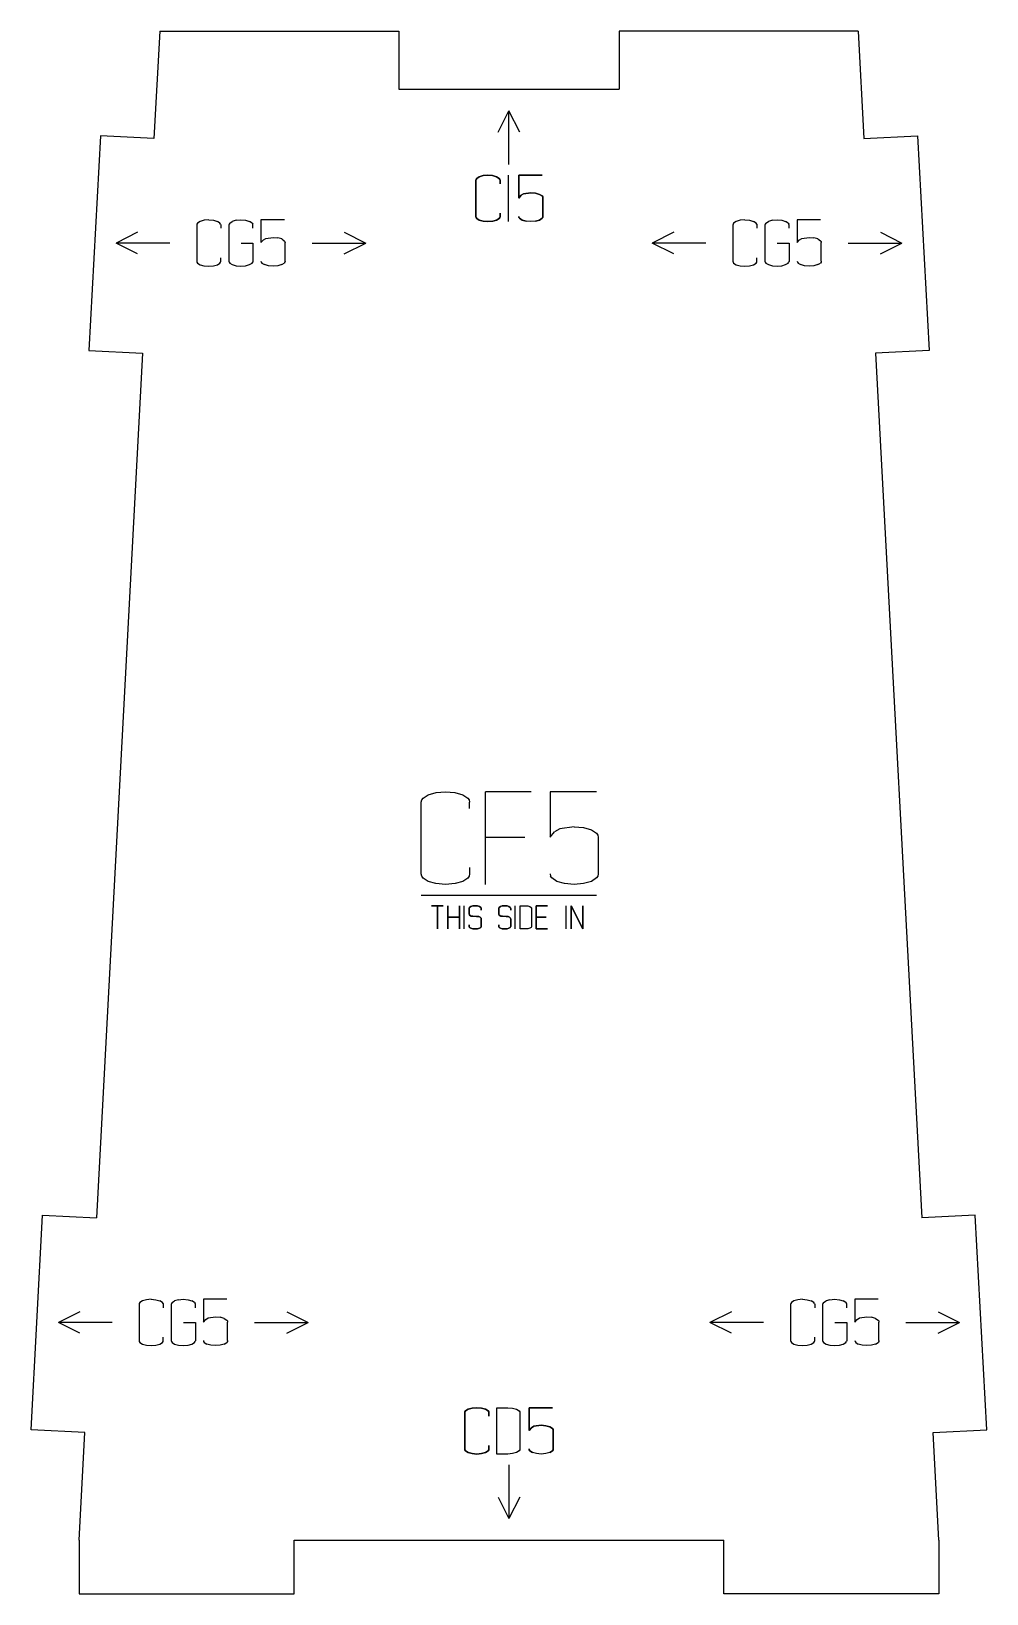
# Model space of a CAD drawing. Header units: millimetres. Extents: x 249 to 338, y -337 to -192.
import ezdxf

# ---------------------------------------------------------------- set-up
doc = ezdxf.new("R2010")
doc.units = ezdxf.units.MM
doc.layers.add('coding', color=2, linetype='Continuous')

msp = doc.modelspace()

# ---------------------------------------------------------------- linework, layer by layer
for p, q in [((261.33, -191.85), (260.79, -201.83)), ((261.33, -191.85), (283.58, -191.85)), ((283.58, -191.85), (283.58, -197.24)), ((304.08, -191.85), (304.08, -197.24)), ((326.34, -191.85), (304.08, -191.85)), ((326.34, -191.85), (326.87, -201.83)), ((283.58, -197.24), (304.08, -197.24)), ((255.8, -201.57), (254.73, -221.54)), ((260.79, -201.83), (255.8, -201.57)), ((326.87, -201.83), (331.86, -201.57)), ((331.86, -201.57), (332.93, -221.54)), ((254.73, -221.54), (259.73, -221.8)), ((259.73, -221.8), (255.43, -302.25)), ((332.93, -221.54), (327.94, -221.8)), ((327.94, -221.8), (332.24, -302.25)), ((249.37, -321.95), (250.43, -301.98)), ((250.43, -301.98), (255.43, -302.25)), ((337.23, -301.98), (332.24, -302.25)), ((338.3, -321.95), (337.23, -301.98)), ((254.36, -322.22), (249.37, -321.95)), ((253.83, -332.21), (254.36, -322.22)), ((333.3, -322.22), (338.3, -321.95)), ((333.84, -332.21), (333.3, -322.22)), ((253.83, -332.21), (253.83, -337.21)), ((273.83, -337.21), (273.83, -332.21)), ((273.83, -332.21), (313.84, -332.21)), ((313.84, -337.21), (313.84, -332.21)), ((333.84, -332.21), (333.84, -337.21)), ((253.83, -337.21), (273.83, -337.21)), ((333.84, -337.21), (313.84, -337.21))]:
    msp.add_line(p, q)
at = {"layer": 'coding'}
for p, q in [((292.83, -201.24), (293.83, -199.24)), ((293.83, -204.24), (293.83, -199.24)), ((294.83, -201.24), (293.83, -199.24)), ((290.75, -205.72), (290.77, -205.63)), ((290.77, -205.63), (290.75, -205.72)), ((290.75, -209.07), (290.75, -205.72)), ((290.75, -205.72), (290.75, -209.07)), ((290.77, -205.63), (290.83, -205.54)), ((290.83, -205.54), (290.77, -205.63)), ((290.83, -205.54), (291.07, -205.39)), ((291.07, -205.39), (290.83, -205.54)), ((291.07, -205.39), (291.43, -205.28)), ((291.43, -205.28), (291.07, -205.39)), ((291.43, -205.28), (291.87, -205.24)), ((291.87, -205.24), (291.43, -205.28)), ((291.87, -205.24), (292.31, -205.28)), ((292.31, -205.28), (291.87, -205.24)), ((292.31, -205.28), (292.67, -205.39)), ((292.67, -205.39), (292.31, -205.28)), ((292.67, -205.39), (292.92, -205.54)), ((292.92, -205.54), (292.67, -205.39)), ((292.92, -205.54), (292.98, -205.63)), ((292.98, -205.63), (292.92, -205.54)), ((292.98, -205.63), (293, -205.72)), ((293, -205.72), (292.98, -205.63)), ((293, -205.72), (293, -206.03)), ((293, -206.03), (293, -205.72)), ((293.74, -205.24), (293.74, -209.55)), ((294.74, -207.36), (294.74, -205.24)), ((294.74, -205.24), (296.91, -205.24)), ((296.91, -205.24), (294.74, -205.24)), ((294.74, -205.24), (294.74, -207.36)), ((294.96, -207.1), (294.74, -207.36)), ((294.74, -207.36), (294.96, -207.1)), ((295.19, -206.98), (294.96, -207.1)), ((294.96, -207.1), (295.19, -206.98)), ((295.86, -206.88), (295.19, -206.98)), ((295.19, -206.98), (295.86, -206.88)), ((296.31, -206.91), (295.86, -206.88)), ((295.86, -206.88), (296.31, -206.91)), ((296.67, -207.02), (296.31, -206.91)), ((296.31, -206.91), (296.67, -207.02)), ((296.91, -207.17), (296.67, -207.02)), ((296.67, -207.02), (296.91, -207.17)), ((296.97, -207.26), (296.91, -207.17)), ((296.91, -207.17), (296.97, -207.26)), ((296.99, -207.36), (296.97, -207.26)), ((296.97, -207.26), (296.99, -207.36)), ((296.99, -209.07), (296.99, -207.36)), ((296.99, -207.36), (296.99, -209.07)), ((290.77, -209.17), (290.75, -209.07)), ((290.75, -209.07), (290.77, -209.17)), ((290.83, -209.26), (290.77, -209.17)), ((290.77, -209.17), (290.83, -209.26)), ((291.07, -209.41), (290.83, -209.26)), ((290.83, -209.26), (291.07, -209.41)), ((292.92, -209.26), (292.67, -209.41)), ((292.67, -209.41), (292.92, -209.26)), ((292.98, -209.17), (292.92, -209.26)), ((292.92, -209.26), (292.98, -209.17)), ((293, -209.07), (292.98, -209.17)), ((292.98, -209.17), (293, -209.07)), ((293, -208.76), (293, -209.07)), ((293, -209.07), (293, -208.76)), ((294.76, -209.17), (294.74, -209.07)), ((294.74, -209.07), (294.76, -209.17)), ((294.82, -209.25), (294.76, -209.17)), ((294.76, -209.17), (294.82, -209.25)), ((295.06, -209.41), (294.82, -209.25)), ((294.82, -209.25), (295.06, -209.41)), ((296.67, -209.41), (296.91, -209.25)), ((296.91, -209.25), (296.67, -209.41)), ((296.91, -209.25), (296.97, -209.17)), ((296.97, -209.17), (296.91, -209.25)), ((296.97, -209.17), (296.99, -209.07)), ((296.99, -209.07), (296.97, -209.17)), ((259.27, -210.55), (257.27, -211.55)), ((264.79, -209.78), (264.77, -209.88)), ((264.77, -209.88), (264.77, -213.22)), ((264.85, -209.69), (264.79, -209.78)), ((265.08, -209.54), (264.85, -209.69)), ((265.45, -209.43), (265.08, -209.54)), ((265.89, -209.4), (265.45, -209.43)), ((265.89, -209.4), (266.32, -209.43)), ((266.32, -209.43), (266.69, -209.54)), ((266.93, -209.7), (266.69, -209.54)), ((266.99, -209.78), (266.93, -209.7)), ((266.99, -209.78), (267.01, -209.88)), ((267.01, -209.88), (267.01, -210.18)), ((267.78, -209.78), (267.76, -209.88)), ((267.76, -209.88), (267.76, -213.22)), ((267.84, -209.69), (267.78, -209.78)), ((267.84, -209.69), (268.08, -209.54)), ((268.44, -209.43), (268.08, -209.54)), ((268.44, -209.43), (268.88, -209.4)), ((268.88, -209.4), (269.32, -209.43)), ((269.32, -209.43), (269.68, -209.54)), ((269.92, -209.69), (269.68, -209.54)), ((269.92, -209.69), (269.98, -209.78)), ((270, -209.88), (269.98, -209.78)), ((270, -210.18), (270, -209.88)), ((272.93, -209.4), (270.75, -209.4)), ((270.75, -209.4), (270.75, -211.51)), ((278.5, -210.55), (280.5, -211.55)), ((291.43, -209.52), (291.07, -209.41)), ((291.07, -209.41), (291.43, -209.52)), ((291.87, -209.55), (291.43, -209.52)), ((291.43, -209.52), (291.87, -209.55)), ((292.32, -209.52), (291.87, -209.55)), ((291.87, -209.55), (292.32, -209.52)), ((292.67, -209.41), (292.32, -209.52)), ((292.32, -209.52), (292.67, -209.41)), ((295.42, -209.52), (295.06, -209.41)), ((295.06, -209.41), (295.42, -209.52)), ((295.86, -209.55), (295.42, -209.52)), ((296.31, -209.52), (295.86, -209.55)), ((296.31, -209.52), (296.67, -209.41)), ((296.67, -209.41), (296.31, -209.52)), ((309.16, -210.55), (307.16, -211.55)), ((314.68, -209.78), (314.66, -209.88)), ((314.66, -209.88), (314.66, -213.22)), ((314.74, -209.69), (314.68, -209.78)), ((314.98, -209.54), (314.74, -209.69)), ((315.35, -209.43), (314.98, -209.54)), ((315.79, -209.4), (315.35, -209.43)), ((315.79, -209.4), (316.22, -209.43)), ((316.22, -209.43), (316.58, -209.54)), ((316.83, -209.7), (316.58, -209.54)), ((316.89, -209.78), (316.83, -209.7)), ((316.89, -209.78), (316.91, -209.88)), ((316.91, -209.88), (316.91, -210.18)), ((317.67, -209.78), (317.65, -209.88)), ((317.65, -209.88), (317.65, -213.22)), ((317.73, -209.69), (317.67, -209.78)), ((317.73, -209.69), (317.97, -209.54)), ((318.34, -209.43), (317.97, -209.54)), ((318.34, -209.43), (318.78, -209.4)), ((318.78, -209.4), (319.22, -209.43)), ((319.22, -209.43), (319.58, -209.54)), ((319.82, -209.69), (319.58, -209.54)), ((319.82, -209.69), (319.88, -209.78)), ((319.9, -209.88), (319.88, -209.78)), ((319.9, -210.18), (319.9, -209.88)), ((322.82, -209.4), (320.65, -209.4)), ((320.65, -209.4), (320.65, -211.51)), ((328.4, -210.55), (330.4, -211.55)), ((262.27, -211.55), (257.27, -211.55)), ((259.27, -212.55), (257.27, -211.55)), ((268.89, -211.55), (270, -211.55)), ((270, -211.55), (270, -213.22)), ((270.75, -211.51), (270.97, -211.26)), ((270.97, -211.26), (271.2, -211.13)), ((271.2, -211.13), (271.88, -211.03)), ((271.88, -211.03), (272.32, -211.07)), ((272.68, -211.17), (272.32, -211.07)), ((272.68, -211.17), (272.92, -211.33)), ((272.92, -211.33), (272.98, -211.42)), ((272.98, -211.42), (273, -211.51)), ((273, -213.22), (273, -211.51)), ((275.5, -211.55), (280.5, -211.55)), ((278.5, -212.55), (280.5, -211.55)), ((312.16, -211.55), (307.16, -211.55)), ((309.16, -212.55), (307.16, -211.55)), ((318.79, -211.55), (319.9, -211.55)), ((319.9, -211.55), (319.9, -213.22)), ((320.65, -211.51), (320.87, -211.26)), ((320.87, -211.26), (321.1, -211.13)), ((321.1, -211.13), (321.77, -211.03)), ((321.77, -211.03), (322.21, -211.07)), ((322.58, -211.17), (322.21, -211.07)), ((322.58, -211.17), (322.82, -211.33)), ((322.82, -211.33), (322.88, -211.42)), ((322.88, -211.42), (322.9, -211.51)), ((322.9, -213.22), (322.9, -211.51)), ((325.4, -211.55), (330.4, -211.55)), ((328.4, -212.55), (330.4, -211.55)), ((264.77, -213.22), (264.79, -213.32)), ((264.79, -213.32), (264.85, -213.41)), ((264.85, -213.41), (265.08, -213.57)), ((265.08, -213.57), (265.44, -213.67)), ((265.44, -213.67), (265.89, -213.7)), ((265.89, -213.7), (266.33, -213.67)), ((266.33, -213.67), (266.69, -213.57)), ((266.69, -213.57), (266.93, -213.41)), ((266.93, -213.41), (266.99, -213.32)), ((266.99, -213.32), (267.01, -213.22)), ((267.01, -213.22), (267.01, -212.92)), ((267.76, -213.22), (267.78, -213.32)), ((267.78, -213.32), (267.84, -213.41)), ((267.84, -213.41), (268.08, -213.56)), ((268.08, -213.56), (268.44, -213.67)), ((268.44, -213.67), (268.88, -213.7)), ((268.88, -213.7), (269.32, -213.67)), ((269.32, -213.67), (269.68, -213.56)), ((269.68, -213.56), (269.92, -213.41)), ((269.92, -213.41), (269.98, -213.32)), ((270, -213.22), (269.98, -213.32)), ((270.75, -213.22), (270.77, -213.32)), ((270.77, -213.32), (270.83, -213.41)), ((270.83, -213.41), (271.08, -213.56)), ((271.44, -213.67), (271.08, -213.56)), ((271.88, -213.7), (271.44, -213.67)), ((272.32, -213.67), (271.88, -213.7)), ((272.68, -213.56), (272.32, -213.67)), ((272.68, -213.56), (272.92, -213.41)), ((272.98, -213.32), (272.92, -213.41)), ((273, -213.22), (272.98, -213.32)), ((314.66, -213.22), (314.68, -213.32)), ((314.68, -213.32), (314.74, -213.41)), ((314.74, -213.41), (314.98, -213.57)), ((314.98, -213.57), (315.34, -213.67)), ((315.34, -213.67), (315.79, -213.7)), ((315.79, -213.7), (316.23, -213.67)), ((316.23, -213.67), (316.58, -213.57)), ((316.58, -213.57), (316.83, -213.41)), ((316.83, -213.41), (316.89, -213.32)), ((316.89, -213.32), (316.91, -213.22)), ((316.91, -213.22), (316.91, -212.92)), ((317.65, -213.22), (317.67, -213.32)), ((317.67, -213.32), (317.73, -213.41)), ((317.73, -213.41), (317.97, -213.56)), ((317.97, -213.56), (318.34, -213.67)), ((318.34, -213.67), (318.78, -213.7)), ((318.78, -213.7), (319.22, -213.67)), ((319.22, -213.67), (319.58, -213.56)), ((319.58, -213.56), (319.82, -213.41)), ((319.82, -213.41), (319.88, -213.32)), ((319.9, -213.22), (319.88, -213.32)), ((320.65, -213.22), (320.67, -213.32)), ((320.67, -213.32), (320.73, -213.41)), ((320.73, -213.41), (320.97, -213.56)), ((321.33, -213.67), (320.97, -213.56)), ((321.77, -213.7), (321.33, -213.67)), ((322.21, -213.67), (321.77, -213.7)), ((322.58, -213.56), (322.21, -213.67)), ((322.58, -213.56), (322.82, -213.41)), ((322.88, -213.32), (322.82, -213.41)), ((322.9, -213.22), (322.88, -213.32)), ((285.83, -263.18), (286.31, -262.88)), ((286.31, -262.88), (287.04, -262.66)), ((287.04, -262.66), (287.92, -262.59)), ((287.92, -262.59), (288.79, -262.66)), ((288.79, -262.66), (289.52, -262.88)), ((289.52, -262.88), (290, -263.19)), ((291.65, -266.85), (291.65, -262.59)), ((295.91, -262.59), (291.65, -262.59)), ((301.99, -262.59), (297.65, -262.59)), ((297.65, -262.59), (297.65, -266.82)), ((285.67, -263.55), (285.71, -263.36)), ((285.67, -270.24), (285.67, -263.55)), ((285.71, -263.36), (285.83, -263.18)), ((290, -263.19), (290.13, -263.36)), ((290.13, -263.36), (290.17, -263.55)), ((290.17, -264.16), (290.17, -263.55)), ((299.89, -265.86), (298.55, -266.06)), ((299.89, -265.86), (300.78, -265.93)), ((300.78, -265.93), (301.5, -266.14)), ((291.65, -271.21), (291.65, -266.85)), ((295.31, -266.85), (291.65, -266.85)), ((297.65, -266.82), (298.08, -266.31)), ((298.55, -266.06), (298.08, -266.31)), ((301.5, -266.14), (301.98, -266.45)), ((301.98, -266.45), (302.1, -266.63)), ((302.1, -266.63), (302.14, -266.82)), ((302.14, -266.82), (302.14, -270.24)), ((285.71, -270.44), (285.67, -270.24)), ((290.17, -270.24), (290.13, -270.44)), ((290.17, -269.63), (290.17, -270.24)), ((297.65, -270.24), (297.69, -270.44)), ((302.14, -270.24), (302.1, -270.44)), ((285.83, -270.62), (285.71, -270.44)), ((286.31, -270.93), (285.83, -270.62)), ((287.03, -271.14), (286.31, -270.93)), ((287.92, -271.21), (287.03, -271.14)), ((288.81, -271.14), (287.92, -271.21)), ((289.52, -270.93), (288.81, -271.14)), ((290, -270.62), (289.52, -270.93)), ((290.13, -270.44), (290, -270.62)), ((297.81, -270.61), (297.69, -270.44)), ((298.29, -270.93), (297.81, -270.61)), ((299.01, -271.14), (298.29, -270.93)), ((299.89, -271.21), (299.01, -271.14)), ((300.78, -271.14), (299.89, -271.21)), ((301.5, -270.93), (300.78, -271.14)), ((301.98, -270.61), (301.5, -270.93)), ((302.1, -270.44), (301.98, -270.61)), ((285.67, -272.21), (301.99, -272.21)), ((287.17, -273.21), (286.63, -273.21)), ((286.63, -273.21), (287.7, -273.21)), ((287.7, -273.21), (287.17, -273.21)), ((287.17, -273.21), (287.17, -275.36)), ((287.17, -275.36), (287.17, -273.21)), ((288.13, -275.36), (288.13, -273.21)), ((288.13, -273.21), (288.13, -274.27)), ((289.24, -274.27), (289.24, -273.21)), ((289.24, -273.21), (289.24, -275.36)), ((289.62, -273.2), (289.62, -275.36)), ((290.16, -273.35), (290.29, -273.28)), ((290.29, -273.28), (290.16, -273.35)), ((290.29, -273.28), (290.47, -273.22)), ((290.47, -273.22), (290.29, -273.28)), ((290.47, -273.22), (290.69, -273.21)), ((290.69, -273.21), (290.47, -273.22)), ((290.69, -273.21), (290.91, -273.22)), ((290.91, -273.22), (290.69, -273.21)), ((290.91, -273.22), (291.09, -273.28)), ((291.09, -273.28), (290.91, -273.22)), ((291.09, -273.28), (291.21, -273.35)), ((291.21, -273.35), (291.09, -273.28)), ((292.91, -273.35), (293.03, -273.28)), ((293.03, -273.28), (292.91, -273.35)), ((293.03, -273.28), (293.21, -273.22)), ((293.21, -273.22), (293.03, -273.28)), ((293.21, -273.22), (293.43, -273.21)), ((293.43, -273.21), (293.21, -273.22)), ((293.43, -273.21), (293.65, -273.22)), ((293.65, -273.22), (293.43, -273.21)), ((293.65, -273.22), (293.83, -273.28)), ((293.83, -273.28), (293.65, -273.22)), ((293.83, -273.28), (293.95, -273.35)), ((293.95, -273.35), (293.83, -273.28)), ((294.36, -273.2), (294.36, -275.36)), ((294.86, -275.36), (294.86, -273.21)), ((294.86, -273.21), (295.37, -273.21)), ((295.37, -273.21), (295.59, -273.22)), ((295.59, -273.22), (295.77, -273.28)), ((296.36, -275.36), (296.36, -273.21)), ((296.36, -273.21), (297.43, -273.21)), ((297.43, -273.21), (296.36, -273.21)), ((296.36, -273.21), (296.36, -274.25)), ((299.11, -273.2), (299.11, -275.36)), ((299.61, -275.36), (299.61, -273.21)), ((299.61, -273.21), (300.69, -275.36)), ((300.69, -275.36), (299.61, -273.21)), ((299.61, -273.21), (299.61, -275.36)), ((300.69, -275.36), (300.69, -273.21)), ((300.69, -273.21), (300.69, -275.36)), ((288.13, -274.27), (289.24, -274.27)), ((289.24, -274.27), (288.13, -274.27)), ((288.13, -274.27), (288.13, -275.36)), ((289.24, -275.36), (289.24, -274.27)), ((290.12, -273.45), (290.13, -273.4)), ((290.13, -273.4), (290.12, -273.45)), ((290.12, -273.98), (290.12, -273.45)), ((290.12, -273.45), (290.12, -273.98)), ((290.14, -274.03), (290.12, -273.98)), ((290.12, -273.98), (290.14, -274.03)), ((290.13, -273.4), (290.16, -273.35)), ((290.16, -273.35), (290.13, -273.4)), ((290.17, -274.08), (290.14, -274.03)), ((290.14, -274.03), (290.17, -274.08)), ((290.32, -274.16), (290.17, -274.08)), ((290.17, -274.08), (290.32, -274.16)), ((290.48, -274.18), (290.32, -274.16)), ((290.32, -274.16), (290.48, -274.18)), ((290.82, -274.19), (290.48, -274.18)), ((290.48, -274.18), (290.82, -274.19)), ((291.01, -274.21), (290.82, -274.19)), ((290.82, -274.19), (291.01, -274.21)), ((291.14, -274.27), (291.01, -274.21)), ((291.01, -274.21), (291.14, -274.27)), ((291.23, -274.36), (291.14, -274.27)), ((291.14, -274.27), (291.23, -274.36)), ((291.21, -273.35), (291.24, -273.4)), ((291.24, -273.4), (291.21, -273.35)), ((291.25, -274.48), (291.23, -274.36)), ((291.23, -274.36), (291.25, -274.48)), ((291.24, -273.4), (291.25, -273.45)), ((291.25, -273.45), (291.24, -273.4)), ((291.25, -273.45), (291.25, -273.6)), ((291.25, -273.6), (291.25, -273.45)), ((291.25, -275.12), (291.25, -274.48)), ((291.25, -274.48), (291.25, -275.12)), ((292.87, -273.45), (292.88, -273.4)), ((292.88, -273.4), (292.87, -273.45)), ((292.87, -273.98), (292.87, -273.45)), ((292.87, -273.45), (292.87, -273.98)), ((292.88, -274.03), (292.87, -273.98)), ((292.87, -273.98), (292.88, -274.03)), ((292.88, -273.4), (292.91, -273.35)), ((292.91, -273.35), (292.88, -273.4)), ((292.92, -274.08), (292.88, -274.03)), ((292.88, -274.03), (292.92, -274.08)), ((293.06, -274.16), (292.92, -274.08)), ((292.92, -274.08), (293.06, -274.16)), ((293.23, -274.18), (293.06, -274.16)), ((293.06, -274.16), (293.23, -274.18)), ((293.57, -274.19), (293.23, -274.18)), ((293.23, -274.18), (293.57, -274.19)), ((293.75, -274.21), (293.57, -274.19)), ((293.57, -274.19), (293.75, -274.21)), ((293.89, -274.27), (293.75, -274.21)), ((293.75, -274.21), (293.89, -274.27)), ((293.97, -274.36), (293.89, -274.27)), ((293.89, -274.27), (293.97, -274.36)), ((293.95, -273.35), (293.98, -273.4)), ((293.98, -273.4), (293.95, -273.35)), ((294, -274.48), (293.97, -274.36)), ((293.97, -274.36), (294, -274.48)), ((293.98, -273.4), (293.99, -273.45)), ((293.99, -273.45), (293.98, -273.4)), ((293.99, -273.45), (293.99, -273.6)), ((293.99, -273.6), (293.99, -273.45)), ((293.99, -275.12), (294, -274.48)), ((294, -274.48), (293.99, -275.12)), ((295.77, -273.28), (295.89, -273.36)), ((295.89, -273.36), (295.92, -273.4)), ((295.92, -273.4), (295.93, -273.45)), ((295.93, -273.45), (295.93, -275.12)), ((296.36, -274.25), (297.28, -274.25)), ((297.28, -274.25), (296.36, -274.25)), ((296.36, -274.25), (296.36, -275.36)), ((290.12, -274.97), (290.12, -275.12)), ((290.12, -275.12), (290.12, -274.97)), ((290.12, -275.12), (290.13, -275.17)), ((290.13, -275.17), (290.12, -275.12)), ((290.13, -275.17), (290.16, -275.21)), ((290.16, -275.21), (290.13, -275.17)), ((290.16, -275.21), (290.29, -275.29)), ((290.29, -275.29), (290.16, -275.21)), ((290.29, -275.29), (290.47, -275.34)), ((290.47, -275.34), (290.29, -275.29)), ((290.47, -275.34), (290.69, -275.36)), ((290.69, -275.36), (290.47, -275.34)), ((290.69, -275.36), (290.91, -275.34)), ((290.91, -275.34), (290.69, -275.36)), ((290.91, -275.34), (291.09, -275.29)), ((291.09, -275.29), (290.91, -275.34)), ((291.09, -275.29), (291.21, -275.21)), ((291.21, -275.21), (291.09, -275.29)), ((291.21, -275.21), (291.24, -275.17)), ((291.24, -275.17), (291.21, -275.21)), ((291.24, -275.17), (291.25, -275.12)), ((291.25, -275.12), (291.24, -275.17)), ((292.87, -274.97), (292.87, -275.12)), ((292.87, -275.12), (292.87, -274.97)), ((292.87, -275.12), (292.88, -275.17)), ((292.88, -275.17), (292.87, -275.12)), ((292.88, -275.17), (292.91, -275.21)), ((292.91, -275.21), (292.88, -275.17)), ((292.91, -275.21), (293.03, -275.29)), ((293.03, -275.29), (292.91, -275.21)), ((293.03, -275.29), (293.21, -275.34)), ((293.21, -275.34), (293.03, -275.29)), ((293.21, -275.34), (293.43, -275.36)), ((293.43, -275.36), (293.21, -275.34)), ((293.43, -275.36), (293.65, -275.34)), ((293.65, -275.34), (293.43, -275.36)), ((293.65, -275.34), (293.83, -275.29)), ((293.83, -275.29), (293.65, -275.34)), ((293.83, -275.29), (293.95, -275.21)), ((293.95, -275.21), (293.83, -275.29)), ((293.95, -275.21), (293.98, -275.17)), ((293.98, -275.17), (293.95, -275.21)), ((293.98, -275.17), (293.99, -275.12)), ((293.99, -275.12), (293.98, -275.17)), ((295.37, -275.36), (294.86, -275.36)), ((295.59, -275.34), (295.37, -275.36)), ((295.77, -275.29), (295.59, -275.34)), ((295.89, -275.21), (295.77, -275.29)), ((295.92, -275.17), (295.89, -275.21)), ((295.93, -275.12), (295.92, -275.17)), ((296.36, -275.36), (297.43, -275.36)), ((297.43, -275.36), (296.36, -275.36)), ((253.9, -310.97), (251.9, -311.97)), ((259.42, -310.2), (259.4, -310.29)), ((259.4, -310.29), (259.4, -313.64)), ((259.48, -310.11), (259.42, -310.2)), ((259.72, -309.96), (259.48, -310.11)), ((260.09, -309.85), (259.72, -309.96)), ((260.52, -309.81), (260.09, -309.85)), ((260.52, -309.81), (260.96, -309.85)), ((260.96, -309.85), (261.32, -309.96)), ((261.57, -310.11), (261.32, -309.96)), ((261.63, -310.2), (261.57, -310.11)), ((261.63, -310.2), (261.65, -310.29)), ((261.65, -310.29), (261.65, -310.6)), ((262.41, -310.2), (262.39, -310.29)), ((262.39, -310.29), (262.39, -313.64)), ((262.47, -310.11), (262.41, -310.2)), ((262.47, -310.11), (262.71, -309.95)), ((263.07, -309.85), (262.71, -309.95)), ((263.07, -309.85), (263.51, -309.81)), ((263.51, -309.81), (263.96, -309.85)), ((263.96, -309.85), (264.32, -309.95)), ((264.56, -310.11), (264.32, -309.95)), ((264.56, -310.11), (264.62, -310.2)), ((264.64, -310.29), (264.62, -310.2)), ((264.64, -310.6), (264.64, -310.29)), ((267.56, -309.81), (265.39, -309.81)), ((265.39, -309.81), (265.39, -311.93)), ((273.14, -310.97), (275.14, -311.97)), ((314.53, -310.97), (312.53, -311.97)), ((320.05, -310.2), (320.03, -310.29)), ((320.03, -310.29), (320.03, -313.64)), ((320.11, -310.11), (320.05, -310.2)), ((320.35, -309.96), (320.11, -310.11)), ((320.71, -309.85), (320.35, -309.96)), ((321.15, -309.81), (320.71, -309.85)), ((321.15, -309.81), (321.59, -309.85)), ((321.59, -309.85), (321.95, -309.96)), ((322.19, -310.11), (321.95, -309.96)), ((322.25, -310.2), (322.19, -310.11)), ((322.25, -310.2), (322.28, -310.29)), ((322.28, -310.29), (322.28, -310.6)), ((323.04, -310.2), (323.02, -310.29)), ((323.02, -310.29), (323.02, -313.64)), ((323.1, -310.11), (323.04, -310.2)), ((323.1, -310.11), (323.34, -309.95)), ((323.7, -309.85), (323.34, -309.95)), ((323.7, -309.85), (324.14, -309.81)), ((324.14, -309.81), (324.58, -309.85)), ((324.58, -309.85), (324.94, -309.95)), ((325.19, -310.11), (324.94, -309.95)), ((325.19, -310.11), (325.25, -310.2)), ((325.27, -310.29), (325.25, -310.2)), ((325.27, -310.6), (325.27, -310.29)), ((328.19, -309.81), (326.02, -309.81)), ((326.02, -309.81), (326.02, -311.93)), ((333.76, -310.97), (335.76, -311.97)), ((256.9, -311.97), (251.9, -311.97)), ((253.9, -312.97), (251.9, -311.97)), ((263.53, -311.97), (264.64, -311.97)), ((264.64, -311.97), (264.64, -313.64)), ((265.39, -311.93), (265.61, -311.68)), ((265.61, -311.68), (265.84, -311.55)), ((265.84, -311.55), (266.51, -311.45)), ((266.51, -311.45), (266.95, -311.48)), ((267.31, -311.59), (266.95, -311.48)), ((267.31, -311.59), (267.56, -311.75)), ((267.56, -311.75), (267.62, -311.83)), ((267.62, -311.83), (267.64, -311.93)), ((267.64, -313.64), (267.64, -311.93)), ((270.14, -311.97), (275.14, -311.97)), ((273.14, -312.97), (275.14, -311.97)), ((317.53, -311.97), (312.53, -311.97)), ((314.53, -312.97), (312.53, -311.97)), ((324.15, -311.97), (325.27, -311.97)), ((325.27, -311.97), (325.27, -313.64)), ((326.02, -311.93), (326.23, -311.68)), ((326.23, -311.68), (326.46, -311.55)), ((326.46, -311.55), (327.14, -311.45)), ((327.14, -311.45), (327.58, -311.48)), ((327.94, -311.59), (327.58, -311.48)), ((327.94, -311.59), (328.18, -311.75)), ((328.18, -311.75), (328.24, -311.83)), ((328.24, -311.83), (328.26, -311.93)), ((328.26, -313.64), (328.26, -311.93)), ((330.76, -311.97), (335.76, -311.97)), ((333.76, -312.97), (335.76, -311.97)), ((259.4, -313.64), (259.42, -313.74)), ((259.42, -313.74), (259.48, -313.83)), ((259.48, -313.83), (259.72, -313.98)), ((261.32, -313.98), (261.57, -313.83)), ((261.57, -313.83), (261.63, -313.74)), ((261.63, -313.74), (261.65, -313.64)), ((261.65, -313.64), (261.65, -313.34)), ((262.39, -313.64), (262.41, -313.74)), ((262.41, -313.74), (262.47, -313.83)), ((262.47, -313.83), (262.71, -313.98)), ((264.32, -313.98), (264.56, -313.83)), ((264.56, -313.83), (264.62, -313.74)), ((264.64, -313.64), (264.62, -313.74)), ((265.39, -313.64), (265.41, -313.74)), ((265.41, -313.74), (265.47, -313.83)), ((265.47, -313.83), (265.71, -313.98)), ((267.31, -313.98), (267.56, -313.83)), ((267.62, -313.74), (267.56, -313.83)), ((267.64, -313.64), (267.62, -313.74)), ((320.03, -313.64), (320.05, -313.74)), ((320.05, -313.74), (320.11, -313.83)), ((320.11, -313.83), (320.35, -313.98)), ((321.95, -313.98), (322.19, -313.83)), ((322.19, -313.83), (322.25, -313.74)), ((322.25, -313.74), (322.28, -313.64)), ((322.28, -313.64), (322.28, -313.34)), ((323.02, -313.64), (323.04, -313.74)), ((323.04, -313.74), (323.1, -313.83)), ((323.1, -313.83), (323.34, -313.98)), ((324.94, -313.98), (325.19, -313.83)), ((325.19, -313.83), (325.25, -313.74)), ((325.27, -313.64), (325.25, -313.74)), ((326.02, -313.64), (326.04, -313.74)), ((326.04, -313.74), (326.1, -313.83)), ((326.1, -313.83), (326.34, -313.98)), ((327.94, -313.98), (328.18, -313.83)), ((328.24, -313.74), (328.18, -313.83)), ((328.26, -313.64), (328.24, -313.74)), ((259.72, -313.98), (260.08, -314.09)), ((260.08, -314.09), (260.52, -314.12)), ((260.52, -314.12), (260.97, -314.09)), ((260.97, -314.09), (261.32, -313.98)), ((262.71, -313.98), (263.07, -314.09)), ((263.07, -314.09), (263.51, -314.12)), ((263.51, -314.12), (263.96, -314.09)), ((263.96, -314.09), (264.32, -313.98)), ((266.07, -314.09), (265.71, -313.98)), ((266.51, -314.12), (266.07, -314.09)), ((266.95, -314.09), (266.51, -314.12)), ((267.31, -313.98), (266.95, -314.09)), ((320.35, -313.98), (320.71, -314.09)), ((320.71, -314.09), (321.15, -314.12)), ((321.15, -314.12), (321.59, -314.09)), ((321.59, -314.09), (321.95, -313.98)), ((323.34, -313.98), (323.7, -314.09)), ((323.7, -314.09), (324.14, -314.12)), ((324.14, -314.12), (324.58, -314.09)), ((324.58, -314.09), (324.94, -313.98)), ((326.7, -314.09), (326.34, -313.98)), ((327.14, -314.12), (326.7, -314.09)), ((327.58, -314.09), (327.14, -314.12)), ((327.94, -313.98), (327.58, -314.09)), ((289.71, -320.38), (289.73, -320.28)), ((289.73, -320.28), (289.71, -320.38)), ((289.71, -323.73), (289.71, -320.38)), ((289.71, -320.38), (289.71, -323.73)), ((289.73, -320.28), (289.79, -320.19)), ((289.79, -320.19), (289.73, -320.28)), ((289.79, -320.19), (290.03, -320.04)), ((290.03, -320.04), (289.79, -320.19)), ((290.03, -320.04), (290.4, -319.93)), ((290.4, -319.93), (290.03, -320.04)), ((290.4, -319.93), (290.84, -319.9)), ((290.84, -319.9), (290.4, -319.93)), ((290.84, -319.9), (291.27, -319.93)), ((291.27, -319.93), (290.84, -319.9)), ((291.27, -319.93), (291.64, -320.04)), ((291.64, -320.04), (291.27, -319.93)), ((291.64, -320.04), (291.88, -320.2)), ((291.88, -320.2), (291.64, -320.04)), ((291.88, -320.2), (291.94, -320.29)), ((291.94, -320.29), (291.88, -320.2)), ((291.94, -320.29), (291.96, -320.38)), ((291.96, -320.38), (291.94, -320.29)), ((291.96, -320.38), (291.96, -320.69)), ((291.96, -320.69), (291.96, -320.38)), ((292.7, -324.21), (292.7, -319.9)), ((292.7, -319.9), (293.72, -319.9)), ((293.72, -319.9), (294.16, -319.93)), ((294.16, -319.93), (294.52, -320.04)), ((294.52, -320.04), (294.77, -320.2)), ((294.77, -320.2), (294.83, -320.29)), ((294.83, -320.29), (294.85, -320.38)), ((294.85, -320.38), (294.85, -323.73)), ((295.7, -322.01), (295.7, -319.9)), ((295.7, -319.9), (297.87, -319.9)), ((297.87, -319.9), (295.7, -319.9)), ((295.7, -319.9), (295.7, -322.01)), ((295.92, -321.76), (295.7, -322.01)), ((295.7, -322.01), (295.92, -321.76)), ((296.15, -321.63), (295.92, -321.76)), ((295.92, -321.76), (296.15, -321.63)), ((296.83, -321.53), (296.15, -321.63)), ((296.15, -321.63), (296.83, -321.53)), ((297.27, -321.57), (296.83, -321.53)), ((296.83, -321.53), (297.27, -321.57)), ((297.63, -321.67), (297.27, -321.57)), ((297.27, -321.57), (297.63, -321.67)), ((297.87, -321.83), (297.63, -321.67)), ((297.63, -321.67), (297.87, -321.83)), ((297.93, -321.92), (297.87, -321.83)), ((297.87, -321.83), (297.93, -321.92)), ((297.95, -322.01), (297.93, -321.92)), ((297.93, -321.92), (297.95, -322.01)), ((297.95, -323.73), (297.95, -322.01)), ((297.95, -322.01), (297.95, -323.73)), ((289.73, -323.82), (289.71, -323.73)), ((289.71, -323.73), (289.73, -323.82)), ((289.79, -323.91), (289.73, -323.82)), ((289.73, -323.82), (289.79, -323.91)), ((290.03, -324.07), (289.79, -323.91)), ((289.79, -323.91), (290.03, -324.07)), ((290.39, -324.17), (290.03, -324.07)), ((290.03, -324.07), (290.39, -324.17)), ((291.64, -324.07), (291.28, -324.17)), ((291.28, -324.17), (291.64, -324.07)), ((291.88, -323.91), (291.64, -324.07)), ((291.64, -324.07), (291.88, -323.91)), ((291.94, -323.82), (291.88, -323.91)), ((291.88, -323.91), (291.94, -323.82)), ((291.96, -323.73), (291.94, -323.82)), ((291.94, -323.82), (291.96, -323.73)), ((291.96, -323.42), (291.96, -323.73)), ((291.96, -323.73), (291.96, -323.42)), ((294.52, -324.07), (294.17, -324.17)), ((294.77, -323.91), (294.52, -324.07)), ((294.83, -323.82), (294.77, -323.91)), ((294.85, -323.73), (294.83, -323.82)), ((295.72, -323.82), (295.7, -323.73)), ((295.7, -323.73), (295.72, -323.82)), ((295.78, -323.91), (295.72, -323.82)), ((295.72, -323.82), (295.78, -323.91)), ((296.02, -324.07), (295.78, -323.91)), ((295.78, -323.91), (296.02, -324.07)), ((296.38, -324.17), (296.02, -324.07)), ((297.63, -324.07), (297.27, -324.17)), ((297.63, -324.07), (297.87, -323.91)), ((297.87, -323.91), (297.63, -324.07)), ((297.87, -323.91), (297.93, -323.82)), ((297.93, -323.82), (297.87, -323.91)), ((297.93, -323.82), (297.95, -323.73)), ((297.95, -323.73), (297.93, -323.82)), ((290.84, -324.21), (290.39, -324.17)), ((290.39, -324.17), (290.84, -324.21)), ((291.28, -324.17), (290.84, -324.21)), ((290.84, -324.21), (291.28, -324.17)), ((293.72, -324.21), (292.7, -324.21)), ((294.17, -324.17), (293.72, -324.21)), ((293.83, -325.21), (293.83, -330.21)), ((296.83, -324.21), (296.38, -324.17)), ((297.27, -324.17), (296.83, -324.21)), ((292.83, -328.21), (293.83, -330.21)), ((294.83, -328.21), (293.83, -330.21))]:
    msp.add_line(p, q, dxfattribs=at)

doc.saveas('drawing.dxf')
